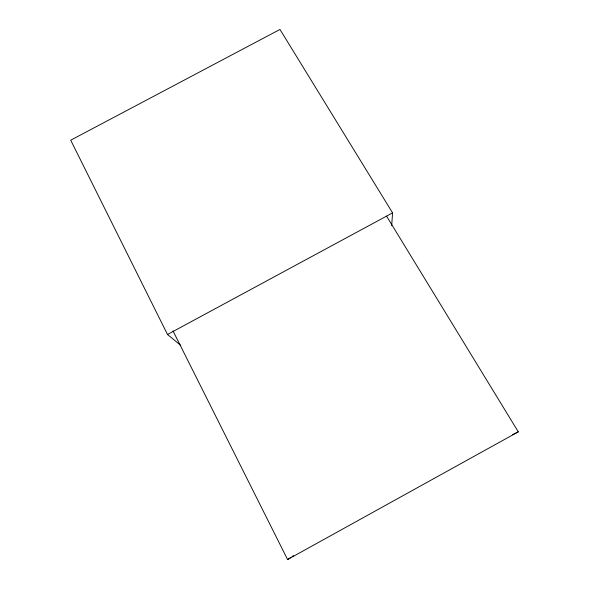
<?xml version="1.0" encoding="UTF-8"?>
<svg xmlns="http://www.w3.org/2000/svg" width="589" height="589" viewBox="0 0 589 589"><rect width="100%" height="100%" fill="white"/><g stroke="black" fill="none" stroke-linecap="round" stroke-linejoin="round"><path stroke-width="0.88" d="M391.7 225.594L392.576 212.872L279.966 29.45L70.702 140.204L167.504 334.486L180.838 345.471M173.004 330.893L287.579 559.55L290.561 557.592M292.048 556.612L293.536 555.633M287.579 559.55L518.298 431.847L386.575 216.148M167.504 334.486L392.576 212.872M512.54 434.682L518.298 431.847"/></g></svg>
